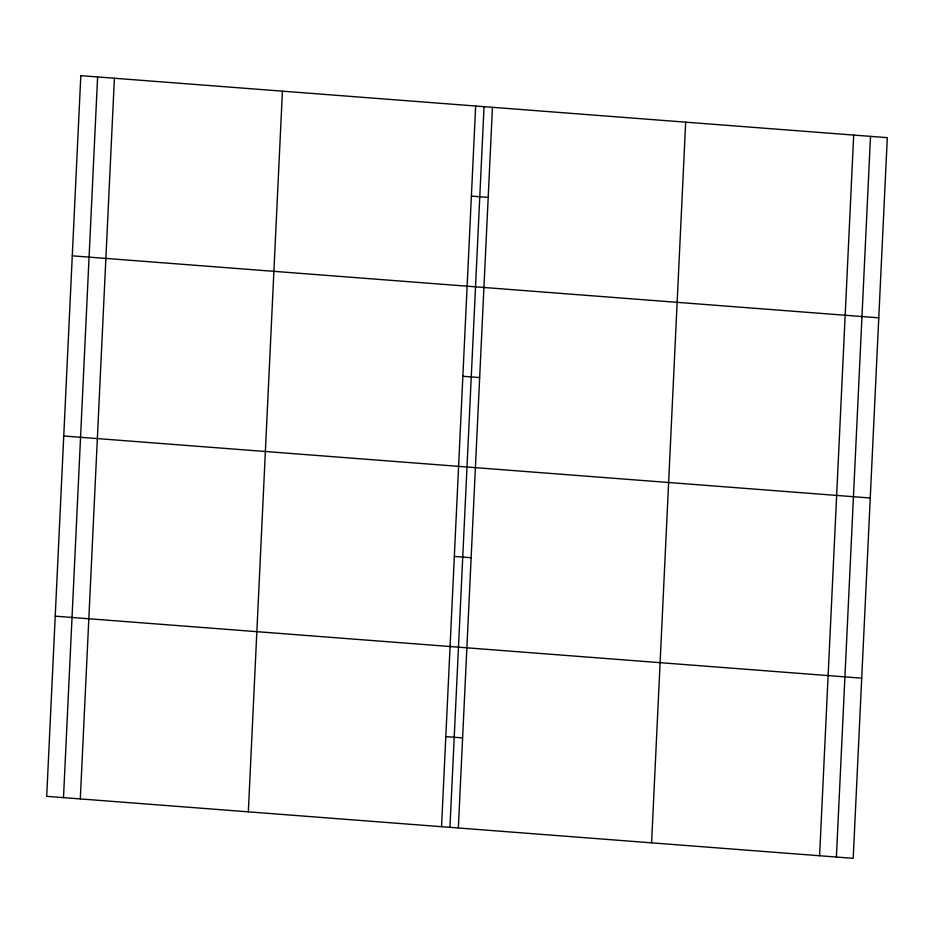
<?xml version="1.0" encoding="UTF-8"?>
<svg xmlns="http://www.w3.org/2000/svg" width="934" height="934" viewBox="0 0 934 934"><rect width="100%" height="100%" fill="white"/><g stroke="black" fill="none" stroke-linecap="round" stroke-linejoin="round"><path stroke-width="1.4" d="M63.5 797.636L97.603 76.962M80.301 798.932L114.403 78.258M248.327 811.844L282.418 91.17M441.548 826.695L475.651 106.021M449.954 827.337L484.046 106.663M458.349 827.979L492.452 107.305M651.582 842.83L685.673 122.156M819.597 855.742L853.699 135.068M836.397 857.038L870.5 136.364M471.39 196.105L488.19 197.389M72.268 255.834L878.777 317.829M462.855 376.274L479.667 377.558M63.745 436.003L870.255 497.997M454.333 556.442L471.145 557.726M55.223 616.171L861.732 678.166M445.81 736.611L462.61 737.895M80.803 75.666L46.7 796.34L853.197 858.334L887.3 137.66L80.803 75.666"/></g></svg>
